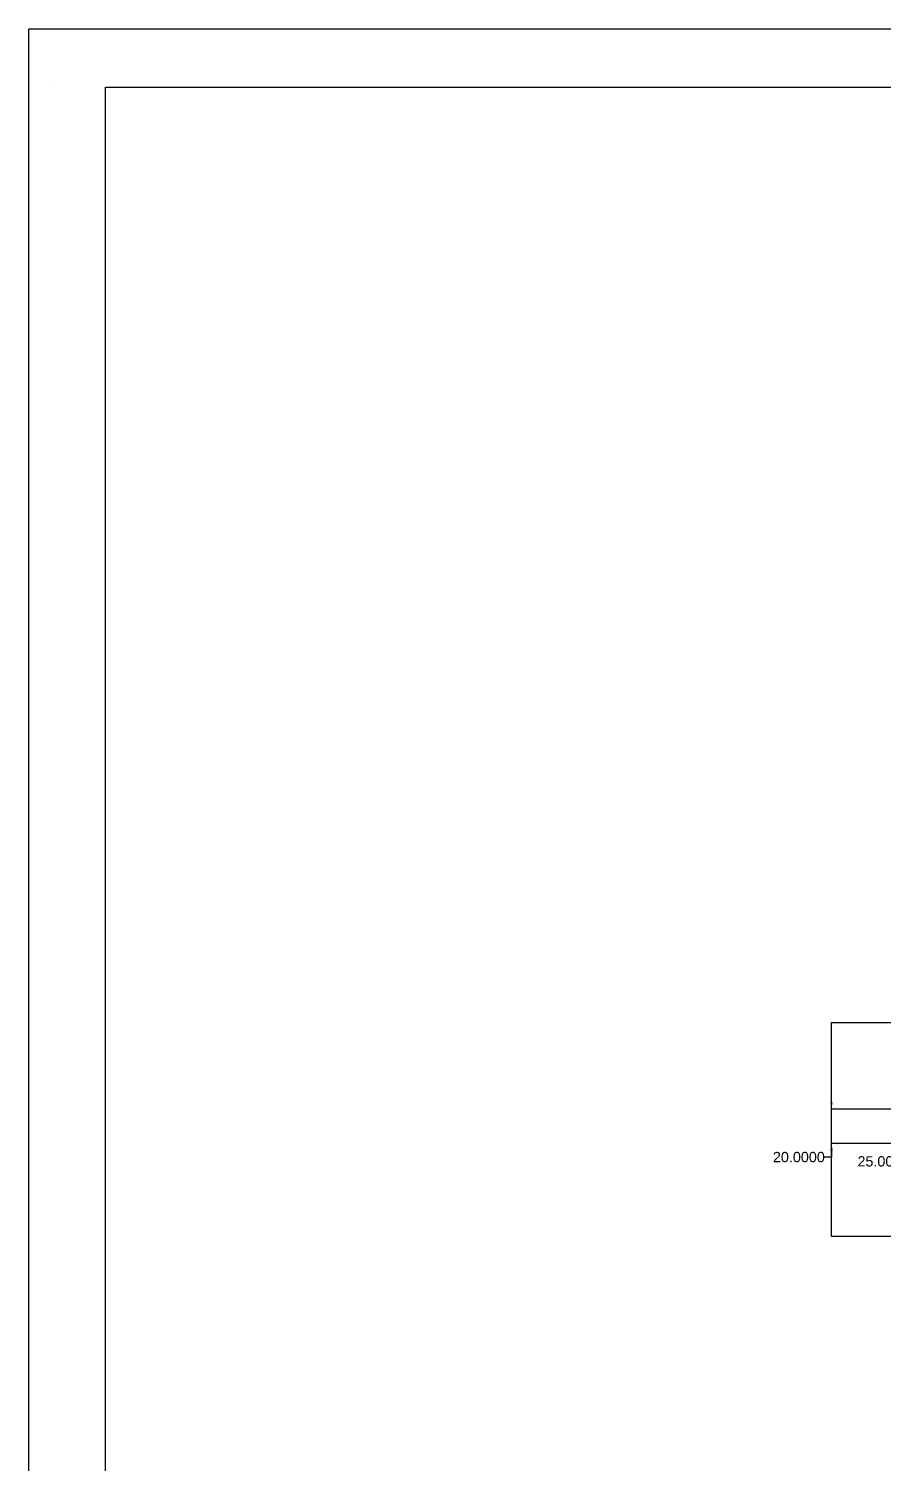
# Model space of a CAD drawing. Header units: inches. Extents: x -318 to 2841, y -996 to 640.
# Drawn here: x -318 to 181, y -197 to 640 of the extents above; entities that cross this region are included whole.
import ezdxf

# ---------------------------------------------------------------- set-up
doc = ezdxf.new("R2010")
doc.units = ezdxf.units.IN
doc.header["$MEASUREMENT"] = 0
doc.linetypes.add('CENTER', pattern=[2, 1.25, -0.25, 0.25, -0.25])
doc.layers.get('0').update_dxf_attribs({"plot": 0})
doc.styles.get("Standard").update_dxf_attribs({"font": 'arial.ttf'})
doc.styles.add('style1', font='arial.ttf', dxfattribs={"height": 50})
doc.dimstyles.get("Standard").update_dxf_attribs({"dimscale": 2, "dimtxt": 3, "dimasz": 2, "dimexe": 0.18, "dimexo": 0.0625, "dimgap": 0.108, "dimtad": 0, "dimtoh": 1, "dimdec": 4, "dimzin": 0, "dimdsep": 46, "dimtxsty": 'Standard', "dimcen": 2, "dimadec": 0, "dimazin": 0, "dimtfac": 1, "dimtdec": 4, "dimtofl": 0, "dimtmove": 0, "dimatfit": 1, "dimfxl": 1, "dimtolj": 1, "dimtzin": 0, "dimarcsym": 0})

# ---------------------------------------------------------------- blocks, each defined once
blk = doc.blocks.new('*D31')
at = {"color": 0, "lineweight": -2, "transparency": 16777216}
for p, q in [((200.29, 16.39), (200.29, 20.39)), ((211.03, 12.39), (199.93, 12.39)), ((211.03, -12.61), (199.93, -12.61)), ((200.29, -16.61), (200.29, -20.61)), ((200.29, -20.61), (196.29, -20.61))]:
    blk.add_line(p, q, dxfattribs=at)
at = {"color": 0, "transparency": 16777216}
for points in [[(199.63, 16.39), (200.96, 16.39), (200.29, 12.39)], [(199.63, -16.61), (200.96, -16.61), (200.29, -12.61)]]:
    blk.add_solid(points, dxfattribs=at)
at = {"layer": 'Defpoints', "color": 0, "transparency": 16777216}
for p in [(211.16, 12.39), (200.29, -12.61), (211.16, -12.61)]:
    blk.add_point(p, dxfattribs=at)
at = {"color": 0, "transparency": 16777216, "insert": (181.25, -20.61), "char_height": 6, "attachment_point": 5}
blk.add_mtext('\\A1;25.0000', dxfattribs=at)
blk = doc.blocks.new('*D32')
at = {"color": 0, "lineweight": -2, "transparency": 16777216}
for p, q in [((150.95, 13.89), (150.95, 17.89)), ((256.03, 9.89), (150.59, 9.89)), ((256.03, -10.11), (150.59, -10.11)), ((150.95, -14.11), (150.95, -18.11)), ((150.95, -18.11), (146.95, -18.11))]:
    blk.add_line(p, q, dxfattribs=at)
at = {"color": 0, "transparency": 16777216}
for points in [[(150.28, 13.89), (151.62, 13.89), (150.95, 9.89)], [(150.28, -14.11), (151.62, -14.11), (150.95, -10.11)]]:
    blk.add_solid(points, dxfattribs=at)
at = {"layer": 'Defpoints', "color": 0, "transparency": 16777216}
for p in [(256.16, 9.89), (150.95, -10.11), (256.16, -10.11)]:
    blk.add_point(p, dxfattribs=at)
at = {"color": 0, "transparency": 16777216, "insert": (131.91, -18.11), "char_height": 6, "attachment_point": 5}
blk.add_mtext('\\A1;20.0000', dxfattribs=at)

msp = doc.modelspace()

# ---------------------------------------------------------------- linework, layer by layer
for points in [[(2841.1401, -996.06437), (-317.64513, -996.06437), (-317.64513, 640.37686), (2841.1401, 640.37686)], [(2821.1401, -976.06437), (-272.78659, -976.06437), (-272.78659, 606.20586), (2821.1401, 606.20586)], [(150.95049, 60.49921), (513.56682, 60.49921), (513.56682, -64.39731), (150.95049, -64.39731)]]:
    msp.add_lwpolyline(points, close=True)

# ---------------------------------------------------------------- texts
at = {"linetype": 'CENTER', "insert": (-307.00705, 606.20586), "char_height": 0.2, "attachment_point": 1, "style": 'style1'}
msp.add_mtext_dynamic_manual_height_columns('\\pxt9;TAIL STOCK', width=34.2204608, gutter_width=1, heights=[0], dxfattribs=at)

# ---------------------------------------------------------------- dimensions: what is measured, and where the dimension line sits
for base, p1, p2, picture, middle in [((150.95049, -10.10628), (256.15865, 9.89372), (256.15865, -10.10628), '*D32', (131.90843, -18.10628)), ((200.29488, -12.60628), (211.15865, 12.39372), (211.15865, -12.60628), '*D31', (181.25282, -20.60628))]:
    dim = msp.add_linear_dim(base=base, p1=p1, p2=p2, angle=90, dimstyle='Standard')
    dim.commit()
    dim.dimension.update_dxf_attribs({"geometry": picture, "text_midpoint": middle})

doc.saveas('drawing.dxf')
